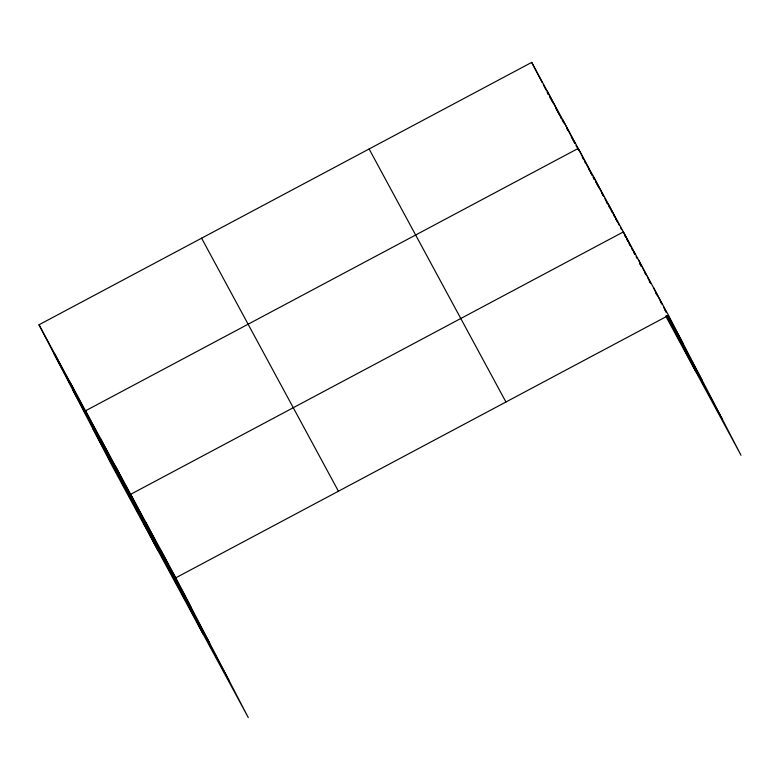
<?xml version="1.0" encoding="UTF-8"?>
<svg xmlns="http://www.w3.org/2000/svg" width="780" height="780" viewBox="0 0 780 780"><rect width="100%" height="100%" fill="white"/><g stroke="black" fill="none" stroke-linecap="round" stroke-linejoin="round"><path stroke-width="1.17" d="M39 324.782L175.832 577.804L248.293 717.61L111.472 464.587L39 324.782L531.707 62.39L668.528 315.412L741 455.218L665.74 316.056M175.832 577.804L668.528 315.412M548.359 94.38L547.209 92.255L548.311 94.419M549.5 96.496L552.952 102.872M555.818 108.186L559.27 114.553M560.42 116.678L561.571 118.804L547.209 91.065M562.136 119.867L563.862 123.055M566.738 128.359L567.879 130.484M571.331 136.861L574.772 143.227M577.649 148.541L578.799 150.667M582.241 157.043L583.391 159.159M584.542 161.284L585.692 163.41M588.559 168.724L589.709 170.849M590.86 172.975L592.01 175.091M595.471 181.496L598.942 187.922M601.838 193.274L602.999 195.419M606.469 201.845L607.63 203.98L604.89 198.647M608.78 206.125L609.941 208.26M611.101 210.405L612.261 212.55M613.411 214.685L614.572 216.83M615.732 218.966L616.892 221.111M624.419 235.024L625.57 237.169M626.73 239.304L627.89 241.449M629.05 243.594L630.201 245.729M631.361 247.874L632.521 250.01M633.682 252.154L634.832 254.299M640.048 263.933L641.199 266.068M644.68 272.493L645.83 274.638M649.311 281.053L650.462 283.198M655.678 292.831L656.828 294.976M660.309 301.402L661.459 303.537M664.94 309.962L666.091 312.107M668.411 316.387L683.465 344.214M667.134 315.549L702.448 380.845M666.442 315.822L722.017 418.587M369.115 148.98L505.937 402.002M201.591 238.192L338.423 491.215M53.927 353.584L190.759 606.616M72.92 390.215L209.752 643.246M92.479 427.957L229.31 680.979M653.484 287.576L662.327 304.648M663.439 306.784L666.198 312.117M638.43 259.75L646.727 275.75M647.829 277.885L650.598 283.218M631.117 246.851L623.376 231.913L130.679 494.305L203.141 634.111M632.229 248.986L634.988 254.319M636.1 256.454L637.201 258.59M639.98 263.952L641.101 266.107M667.075 316.222L695.848 371.719M608.322 204.077L619.388 225.42M620.49 227.555L621.601 229.681M593.278 176.251L603.779 196.521M592.049 175.081L578.224 148.415L85.517 410.806L157.989 550.612M562.721 119.74L574.88 143.208M575.991 145.343L577.093 147.478M531.707 62.39L542.207 82.651M543.319 84.786L546.078 90.119M160.778 549.978L175.705 578.779M145.724 522.142L160.66 550.943M115.625 466.479L130.553 495.281M100.571 438.643L115.508 467.444M70.015 382.132L84.942 410.933M54.502 353.457L69.439 382.258M594.311 179.361L593.151 177.216L594.272 179.371"/></g></svg>
